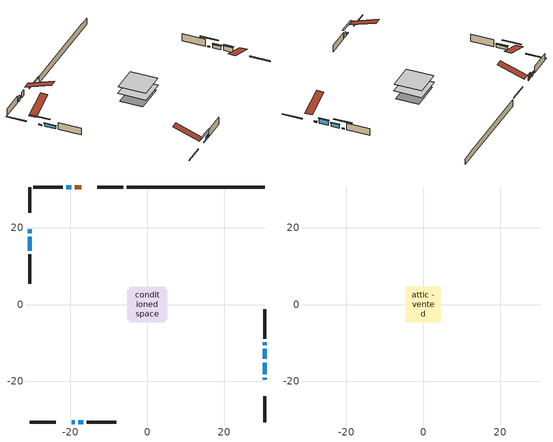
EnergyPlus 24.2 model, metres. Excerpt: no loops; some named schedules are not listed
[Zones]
conditioned space
 floor adiabatic (AdiabaticFloorConstruction): -4.66,-4.66 -4.66,4.66 4.66,4.66 4.66,-4.66 z0.71
 floor foundation (Slab1 construction): -5.18,-3.81 -5.18,3.81 5.18,3.81 5.18,-3.81 z-1.63
 wall outside (RimJoist1 construction): -6.29,30.61 -13.03,30.61 / -30.61,-30.61 -23.87,-30.61 / -30.61,30.61 -30.61,23.87 / 30.61,-30.61 30.61,-23.87 z0.71:1.01
 wall outside (AdiabaticWallConstruction 1): -17.25,30.61 -18.84,30.61 z0.71:2.74
 wall outside (AdiabaticWallConstruction): 30.61,-19.65 30.61,-19.09 z0.71:1.02; -19.65,-30.61 -18.94,-30.61 / -30.61,19.65 -30.61,18.59 / 30.61,-10.57 30.61,-9.86 z0.71:1; 30.61,-18.16 30.61,-15.11 z0.71:2.44; 30.61,-14.18 30.61,-11.49 z0.71:1.93; -19.77,30.61 -21.06,30.61 / -18.02,-30.61 -16.73,-30.61 z0.71:1.76; -30.61,17.67 -30.61,14.05 z0.71:1.7
 wall outside (Wall1 construction): -21.98,30.61 -29.68,30.61 / -15.8,-30.61 -8.11,-30.61 / -30.61,13.13 -30.61,5.43 / 30.61,-8.93 30.61,-1.24 z0.71:3.15
 wall foundation (FoundationWall1 construction): -5.36,30.61,-1.63 -5.36,30.61,0.71 27.01,30.61,0.71 27.01,30.61,0.51 30.61,30.61,0.51 30.61,30.61,-1.63
 window (WindowConstruction 5): 30.61,-19.65 30.61,-19.09 z0.71:1.01
 window (WindowConstruction 7): -19.65,-30.61 -18.95,-30.61 z0.71:1
 window (WindowConstruction 8): -30.61,19.65 -30.61,18.6 z0.71:1
 window (WindowConstruction): 30.61,-18.16 30.61,-15.11 z0.71:2.44
 window (WindowConstruction 1): 30.61,-14.18 30.61,-11.49 z0.71:1.93
 window (WindowConstruction 2): -19.77,30.61 -21.05,30.61 z0.71:1.76
 window (WindowConstruction 3): -18.02,-30.61 -16.73,-30.61 z0.71:1.76
 window (WindowConstruction 4): -30.61,17.67 -30.61,14.06 z0.71:1.69
 window (WindowConstruction 6): 30.61,-10.56 30.61,-9.86 z0.71:1
 door (Door): -17.25,30.61 -18.84,30.61 z0.71:2.74
 ceiling adiabatic (AdiabaticFloorConstruction): 4.66,-4.66 4.66,4.66 -4.66,4.66 -4.66,-4.66 z0.71
attic - vented
 floor to conditioned space (Floor1 construction Reversed): -4.6,-4.6 -4.6,4.6 4.6,4.6 4.6,-4.6 z3.15
 roof outside (Roof1 construction): -16.32,30.61,3.15 -16.32,21.65,6.13 -13.96,21.65,6.13 -13.96,30.61,3.15; -20.58,-30.61,3.15 -20.58,-21.65,6.13 -22.94,-21.65,6.13 -22.94,-30.61,3.15; -30.61,20.58,3.15 -21.65,20.58,6.13 -21.65,22.94,6.13 -30.61,22.94,3.15; 30.61,-20.58,3.15 21.65,-20.58,6.13 21.65,-22.94,6.13 30.61,-22.94,3.15
shading: 30.61,-18.89 30.61,-19.85 31.02,-19.85 31.02,-18.89 z1.22; -16.24,-30.61 -22.36,-30.61 -22.36,-31.02 -16.24,-31.02 z3.71; -30.61,15.89 -30.61,22.36 -31.02,22.36 -31.02,15.89 z3.71; 30.61,-14.91 30.61,-18.36 31.02,-18.36 31.02,-14.91 z2.64; 30.61,-11.29 30.61,-14.38 31.02,-14.38 31.02,-11.29 z2.13; -21.26,30.61 -19.57,30.61 -19.57,31.02 -21.26,31.02 z1.96; -16.53,-30.61 -18.22,-30.61 -18.22,-31.02 -16.53,-31.02 z1.96; -30.61,13.85 -30.61,17.87 -31.02,17.87 -31.02,13.85 z1.9; 30.61,-7.15 30.61,-13.27 31.02,-13.27 31.02,-7.15 z3.71
[Building]
Building 1: Terrain=Suburbs
[Site:Location]
Saskatoon Intl AP_SK: Latitude {deg}=52.17; Longitude {deg}=-106.7; Time Zone {hr}=-6; Elevation {m}=504; Keep Site Location Information=Yes
[Site:GroundTemperature:Shallow]
-3.29371, -5.9198, -6.13011, -4.88389, 0.118965, 5.09852, 9.41553, 12.1502, 12.3826, 10.1583, 5.95142, 1.12462
[Site:WaterMainsTemperature]
Calculation Method=Schedule; Temperature Schedule=mains temperature schedule
[Material] Roughness=Rough; Thermal Absorptance=0.9
Name | Thickness {m} | Conductivity {W/m-K} | Density {kg/m3} | Specific Heat {J/kg-K} | Solar Absorptance | Visible Absorptance
asphalt or fiberglass shingles | 0.00635 | 0.162714 | 1121.4 | 1465.45 | 0.84 | 0.84
ceiling stud and cavity | 0.1397 | 0.105642 | 65.682 | 1177.47 | 0.7 | 0.7
concrete 4.0 in. | 0.1016 | 1.803125 | 2242.8 | 837.4 | 0.7 | 0.7
concrete 8.0 in. | 0.2032 | 1.803125 | 2242.8 | 837.4 | 0.7 | 0.7
door material | 0.04445 | 0.188738 | 512.64 | 1214.23 | 0.7 | 0.7
exterior vertical ins | 0.00159689 | 0.029427 | 32.04 | 1214.23 | 0.7 | 0.7
floor covering | 0.0127 | 0.0433444 | 54.468 | 1339.84 | 0.6 | 0.6
floor rigid ins; wall rigid ins | 0.512978 | 0.029427 | 32.04 | 1214.23 | 0.7 | 0.7
floor stud and cavity | 0.1397 | 1.75129 | 37.0049 | 1207.88 | 0.7 | 0.7
furniture material conditioned space 1 | 0.1524 | 0.115458 | 640.8 | 1214.23 | 0.6 | 0.6
gypsum board | 0.0127 | 0.160291 | 801 | 837.4 | 0.6 | 0.6
gypsum board 1 | 0.0127 | 0.160291 | 801 | 837.4 | 0.7 | 0.7
osb sheathing 0.5 in. | 0.0127 | 0.115458 | 512.64 | 1214.23 | 0.7 | 0.7
osb sheathing 0.75 in. | 0.01905 | 0.115458 | 512.64 | 1214.23 | 0.7 | 0.7
rim joist stud and cavity | 0.0508 | 0.153904 | 50.32683 | 1063.81 | 0.6 | 0.6
wall stud and cavity | 0.1397 | 0.110963 | 139.0536 | 1170.24 | 0.7 | 0.7
wall stud and cavity 1 | 0.0889 | 0.380278 | 52.3479 | 1209.89 | 0.7 | 0.7
wall stud and cavity 2 | 0.0889 | 0.391764 | 83.0341 | 1211.67 | 0.7 | 0.7
wood siding | 0.0254 | 0.102417 | 544.68 | 1172.36 | 0.4 | 0.4
wood siding 1; wood siding 2; wood siding 3 | 0.0254 | 0.102417 | 544.68 | 1172.36 | 0.7 | 0.7
[WindowMaterial:SimpleGlazingSystem]
Name | U-Factor {W/m2-K} | Solar Heat Gain Coefficient
WindowMaterial | 2.87534 | 0.71
WindowMaterial 1 | 2.89408 | 0.69
WindowMaterial 2 | 4.07794 | 0.69
WindowMaterial 3 | 3.27848 | 0.66
WindowMaterial 4 | 3.27961 | 0.65
WindowMaterial 5 | 4.66618 | 0.55
WindowMaterial 6 | 5.98064 | 0.53
[Construction]
AdiabaticFloorConstruction: floor stud and cavity, floor rigid ins, osb sheathing 0.75 in., floor covering
AdiabaticWallConstruction: wood siding 2, wall rigid ins, wall stud and cavity 1, gypsum board
AdiabaticWallConstruction 1: wood siding 3, wall rigid ins, wall stud and cavity 1, gypsum board
Door: door material
Floor1 construction Reversed: gypsum board, ceiling stud and cavity
FoundationWall1 construction: concrete 8.0 in., gypsum board 1
furniture construction conditioned space 1: furniture material conditioned space 1
PartitionWallConstruction: gypsum board, wall stud and cavity 2, gypsum board
RimJoist1 construction: wood siding 1, rim joist stud and cavity
Roof1 construction: asphalt or fiberglass shingles
Slab1 construction: concrete 4.0 in.
Wall1 construction: wood siding, osb sheathing 0.5 in., wall stud and cavity, gypsum board
WindowConstruction: WindowMaterial
WindowConstruction 1: WindowMaterial 1
WindowConstruction 2: WindowMaterial 2
WindowConstruction 3: WindowMaterial 3
WindowConstruction 4: WindowMaterial 4
WindowConstruction 5: WindowMaterial 5
WindowConstruction 6; WindowConstruction 7; WindowConstruction 8: WindowMaterial 6
[Zone] Multiplier=1; Part of Total Floor Area=Yes
Name | Volume {m3}
attic - vented | 40.9678
conditioned space | 415
[Space]
Name | Zone | Volume {m3}
attic - vented 1 | attic - vented | 40.9678
conditioned space 1 | conditioned space | 415
[ZoneInfiltration:EffectiveLeakageArea]
infil attic - vented 1: Zone or Space=attic - vented 1; Schedule=Always On Discrete; Effective Air Leakage Area {cm2}=2898.51; Stack Coefficient=0.000207584; Wind Coefficient=9.73458e-06
[ZoneMixing]
whole house fan mix: Zone or Space=attic - vented; Schedule=Always On Continuous; Design Flow Rate Calculation Method=Flow/Zone; Design Flow Rate {m3/s}=0; Source Zone or Space=conditioned space
[SurfaceProperty:ExposedFoundationPerimeter]
Slab1: Exposed Perimeter Calculation Method=TotalExposedPerimeter; Total Exposed Perimeter {m}=35.967
[InternalMass] Zone or ZoneList=conditioned space; Space or SpaceList=conditioned space 1
Name | Construction | Surface Area {m2}
furniture mass conditioned space 1 | furniture construction conditioned space 1 | 66.4
partition wall mass | PartitionWallConstruction | 166
[Lights]
interior lighting: Zone or ZoneList or Space or SpaceList=conditioned space 1; Schedule=interior lighting schedule; Design Level Calculation Method=LightingLevel; Lighting Level {W}=343.2; Return Air Fraction=0; Fraction Radiant=0.6; Fraction Visible=0.2; Fraction Replaceable=1
[People]
occupants: Zone or ZoneList or Space or SpaceList=conditioned space 1; Number of People Schedule=occupants schedule; Number of People Calculation Method=People; Number of People=3; Fraction Radiant=0.314171; Sensible Heat Fraction=0.56303; Activity Level Schedule=occupants activity schedule; Carbon Dioxide Generation Rate {m3/s-W}=0; Enable ASHRAE 55 Comfort Warnings=No; Mean Radiant Temperature Calculation Type=EnclosureAveraged
[ElectricEquipment] Zone or ZoneList or Space or SpaceList=conditioned space 1; Design Level Calculation Method=EquipmentLevel
Name | Schedule | Design Level {W} | Fraction Latent | Fraction Radiant | Fraction Lost
clothes dryer | clothes dryer schedule | 140.772 | 0.015 | 0.081 | 0.85
clothes washer | clothes washer schedule | 32.1985 | 0.03 | 0.162 | 0.7
cooking range | cooking range schedule | 215.147 | 0.08 | 0.432 | 0.2
dishwasher | dishwasher schedule | 66.8632 | 0.3 | 0.18 | 0.4
fridge | fridge schedule | 72.9452 | 0 | 0.6 | 0
mech vent house fan | mech vent house fan schedule | 15.3 | 0 | 0 | 1
mech vent house fan cfis | mech vent house fan cfis schedule | 0 | 0 | 0 | 0
misc plug loads | misc plug loads schedule | 494.7 | 0.045 | 0.513 | 0.1
whole house fan | Always On Discrete | 0 | 0 | 0 | 1
[OtherEquipment] Zone or ZoneList or Space or SpaceList=conditioned space 1; Design Level Calculation Method=EquipmentLevel
Name | Fuel Type | Schedule | Design Level {W} | Fraction Latent | Fraction Radiant | Fraction Lost
clothes dryer 1 | Electricity | clothes dryer schedule | 0 | 0.015 | 0.081 | 0.85
cooking range 1 | Electricity | cooking range schedule | 0 | 0.08 | 0.432 | 0.2
general water use latent | None | general water use schedule | 62.594 | 1 | 0 | 0
general water use sensible | None | general water use schedule | -61.6891 | 0 | 0.6 | 0
mech vent house fan latent load | None | Always On Discrete | 0 | 1 | 0 | 0
mech vent house fan sensible load | None | Always On Discrete | 0 | 0 | 0 | 0
water heater energy adjustment1 | NaturalGas | Always On Discrete | 0.01 | 0 | 0 | 1
[ZoneInfiltration:DesignFlowRate] Zone or ZoneList or Space or SpaceList=conditioned space 1; Schedule=Always On Discrete; Design Flow Rate Calculation Method=Flow/Zone; Design Flow Rate {m3/s}=0
infil flow; natural vent flow; whole house fan flow
[AvailabilityManager:Scheduled]
central ac and furnace airloop Availability Manager: Schedule=Always On Discrete
[Foundation:Kiva]
Foundation Kiva 1: Initial Indoor Air Temperature {C}=21; Wall Height Above Grade {m}=0.710001; Wall Depth Below Slab {m}=0.2032; Custom Block Material Name 1=exterior vertical ins; Custom Block Depth 1 {m}=2.34001; Custom Block X Position 1 {m}=0.2159; Custom Block Z Position 1 {m}=0
[Foundation:Kiva:Settings]
Soil Conductivity {W/m-K}=0.849921; Soil Density {kg/m3}=1842.3; Soil Specific Heat {J/kg-K}=418.7; Ground Solar Absorptivity=0.9; Ground Thermal Absorptivity=0.9; Ground Surface Roughness {m}=0.03; Far-Field Width {m}=40; Deep-Ground Boundary Condition=ZeroFlux; Deep-Ground Depth {m}=40; Minimum Cell Dimension {m}=0.2; Maximum Cell Growth Coefficient=3; Simulation Timestep=Timestep
[Exterior:Lights]
exterior lighting: Schedule=exterior lighting schedule; Design Level {W}=75.6
[EnergyManagementSystem:GlobalVariable]
central_ac_and_furnace_airloop_Fan_RTF
infil_program_Qfan
infil_program_Qinf
natural_vent_program_Qnv
natural_vent_program_Qwhf
[EnergyManagementSystem:Sensor]
Name | Output:Variable or Output:Meter Index Key | Output:Variable or Output:Meter
airflow_gain | infil flow | Infiltration Sensible Heat Gain Energy
airflow_gain_1 | natural vent flow | Infiltration Sensible Heat Gain Energy
airflow_gain_2 | whole house fan flow | Infiltration Sensible Heat Gain Energy
airflow_loss | infil flow | Infiltration Sensible Heat Loss Energy
airflow_loss_1 | natural vent flow | Infiltration Sensible Heat Loss Energy
airflow_loss_2 | whole house fan flow | Infiltration Sensible Heat Loss Energy
clg_load_cond |  | Cooling:EnergyTransfer:Zone:CONDITIONED SPACE
clg_sp_s; clg_sp_s_1 | cooling setpoint | Schedule Value
clothes_dryer_exhaust_0_sch_s | clothes dryer exhaust 0 schedule | Schedule Value
cool_season | cooling season schedule | Schedule Value
htg_load_cond |  | Heating:EnergyTransfer:Zone:CONDITIONED SPACE
htg_sp_s; htg_sp_s_1 | heating setpoint | Schedule Value
ig_ee_conv | clothes dryer | Electric Equipment Convective Heating Energy
ig_ee_conv_2 | cooking range | Electric Equipment Convective Heating Energy
ig_ee_conv_4 | fridge | Electric Equipment Convective Heating Energy
ig_ee_conv_5 | misc plug loads | Electric Equipment Convective Heating Energy
ig_ee_conv_6 | whole house fan | Electric Equipment Convective Heating Energy
ig_ee_rad | clothes dryer | Electric Equipment Radiant Heating Energy
ig_ee_rad_2 | cooking range | Electric Equipment Radiant Heating Energy
ig_ee_rad_4 | fridge | Electric Equipment Radiant Heating Energy
ig_ee_rad_5 | misc plug loads | Electric Equipment Radiant Heating Energy
ig_ee_rad_6 | whole house fan | Electric Equipment Radiant Heating Energy
ig_lgt_conv | interior lighting | Lights Convective Heating Energy
ig_lgt_rad | interior lighting | Lights Radiant Heating Energy
ig_lgt_vis | interior lighting | Lights Visible Radiation Heating Energy
ig_oe_conv | clothes dryer 1 | Other Equipment Convective Heating Energy
ig_oe_conv_1 | cooking range 1 | Other Equipment Convective Heating Energy
ig_oe_conv_2 | general water use latent | Other Equipment Convective Heating Energy
ig_oe_conv_3 | general water use sensible | Other Equipment Convective Heating Energy
ig_oe_conv_4 | water heater energy adjustment1 | Other Equipment Convective Heating Energy
ig_oe_rad | clothes dryer 1 | Other Equipment Radiant Heating Energy
ig_oe_rad_1 | cooking range 1 | Other Equipment Radiant Heating Energy
ig_oe_rad_2 | general water use latent | Other Equipment Radiant Heating Energy
ig_oe_rad_3 | general water use sensible | Other Equipment Radiant Heating Energy
ig_oe_rad_4 | water heater energy adjustment1 | Other Equipment Radiant Heating Energy
ig_ppl_conv | occupants | People Convective Heating Energy
ig_ppl_rad | occupants | People Radiant Heating Energy
im_conv | furniture mass conditioned space 1 | Surface Inside Face Convection Heat Gain Energy
im_conv_1 | partition wall mass | Surface Inside Face Convection Heat Gain Energy
im_ig | furniture mass conditioned space 1 | Surface Inside Face Internal Gains Radiation Heat Gain Energy
im_ig_1 | partition wall mass | Surface Inside Face Internal Gains Radiation Heat Gain Energy
im_lgt | furniture mass conditioned space 1 | Surface Inside Face Lights Radiation Heat Gain Energy
im_lgt_1 | partition wall mass | Surface Inside Face Lights Radiation Heat Gain Energy
im_sol | furniture mass conditioned space 1 | Surface Inside Face Solar Radiation Heat Gain Energy
im_sol_1 | partition wall mass | Surface Inside Face Solar Radiation Heat Gain Energy
im_surf | furniture mass conditioned space 1 | Surface Inside Face Net Surface Thermal Radiation Heat Gain Energy
im_surf_1 | partition wall mass | Surface Inside Face Net Surface Thermal Radiation Heat Gain Energy
mv_conv | mech vent house fan | Electric Equipment Convective Heating Energy
mv_conv_1 | mech vent house fan cfis | Electric Equipment Convective Heating Energy
mv_conv_2 | mech vent house fan latent load | Other Equipment Convective Heating Energy
mv_conv_3 | mech vent house fan sensible load | Other Equipment Convective Heating Energy
mv_rad | mech vent house fan | Electric Equipment Radiant Heating Energy
mv_rad_1 | mech vent house fan cfis | Electric Equipment Radiant Heating Energy
mv_rad_2 | mech vent house fan latent load | Other Equipment Radiant Heating Energy
mv_rad_3 | mech vent house fan sensible load | Other Equipment Radiant Heating Energy
natural_vent_s | natural vent schedule | Schedule Value
out_pb_s |  | Site Outdoor Air Barometric Pressure
out_wt_s |  | Site Outdoor Air Humidity Ratio
site_vw_s |  | Site Wind Speed
ss_back_out | Window1 | Surface Window Shortwave from Zone Back Out Window Heat Transfer Rate
ss_back_out_1 | Window11 | Surface Window Shortwave from Zone Back Out Window Heat Transfer Rate
ss_back_out_2 | Window13 | Surface Window Shortwave from Zone Back Out Window Heat Transfer Rate
ss_back_out_3 | Window2 | Surface Window Shortwave from Zone Back Out Window Heat Transfer Rate
ss_back_out_4 | Window3 | Surface Window Shortwave from Zone Back Out Window Heat Transfer Rate
ss_back_out_5 | Window4 | Surface Window Shortwave from Zone Back Out Window Heat Transfer Rate
ss_back_out_6 | Window5 | Surface Window Shortwave from Zone Back Out Window Heat Transfer Rate
ss_back_out_7 | Window6 | Surface Window Shortwave from Zone Back Out Window Heat Transfer Rate
ss_back_out_8 | Window9 | Surface Window Shortwave from Zone Back Out Window Heat Transfer Rate
ss_conv | Door1 | Surface Inside Face Convection Heat Gain Energy
ss_conv_1 | Window1 | Surface Inside Face Convection Heat Gain Energy
ss_conv_2 | Window11 | Surface Inside Face Convection Heat Gain Energy
ss_conv_3 | Window13 | Surface Inside Face Convection Heat Gain Energy
ss_conv_4 | Window2 | Surface Inside Face Convection Heat Gain Energy
ss_conv_5 | Window3 | Surface Inside Face Convection Heat Gain Energy
ss_conv_6 | Window4 | Surface Inside Face Convection Heat Gain Energy
ss_conv_7 | Window5 | Surface Inside Face Convection Heat Gain Energy
ss_conv_8 | Window6 | Surface Inside Face Convection Heat Gain Energy
ss_conv_9 | Window9 | Surface Inside Face Convection Heat Gain Energy
ss_ig | Door1 | Surface Inside Face Internal Gains Radiation Heat Gain Energy
ss_ig_1 | Window1 | Surface Inside Face Internal Gains Radiation Heat Gain Energy
ss_ig_2 | Window11 | Surface Inside Face Internal Gains Radiation Heat Gain Energy
ss_ig_3 | Window13 | Surface Inside Face Internal Gains Radiation Heat Gain Energy
ss_ig_4 | Window2 | Surface Inside Face Internal Gains Radiation Heat Gain Energy
ss_ig_5 | Window3 | Surface Inside Face Internal Gains Radiation Heat Gain Energy
ss_ig_6 | Window4 | Surface Inside Face Internal Gains Radiation Heat Gain Energy
ss_ig_7 | Window5 | Surface Inside Face Internal Gains Radiation Heat Gain Energy
ss_ig_8 | Window6 | Surface Inside Face Internal Gains Radiation Heat Gain Energy
ss_ig_9 | Window9 | Surface Inside Face Internal Gains Radiation Heat Gain Energy
ss_lgt | Door1 | Surface Inside Face Lights Radiation Heat Gain Energy
ss_sol | Door1 | Surface Inside Face Solar Radiation Heat Gain Energy
ss_surf | Door1 | Surface Inside Face Net Surface Thermal Radiation Heat Gain Energy
ss_surf_1 | Window1 | Surface Inside Face Net Surface Thermal Radiation Heat Gain Energy
ss_surf_2 | Window11 | Surface Inside Face Net Surface Thermal Radiation Heat Gain Energy
ss_surf_3 | Window13 | Surface Inside Face Net Surface Thermal Radiation Heat Gain Energy
ss_surf_4 | Window2 | Surface Inside Face Net Surface Thermal Radiation Heat Gain Energy
ss_surf_5 | Window3 | Surface Inside Face Net Surface Thermal Radiation Heat Gain Energy
ss_surf_6 | Window4 | Surface Inside Face Net Surface Thermal Radiation Heat Gain Energy
ss_surf_7 | Window5 | Surface Inside Face Net Surface Thermal Radiation Heat Gain Energy
ss_surf_8 | Window6 | Surface Inside Face Net Surface Thermal Radiation Heat Gain Energy
ss_surf_9 | Window9 | Surface Inside Face Net Surface Thermal Radiation Heat Gain Energy
ss_trans_in | Window1 | Surface Window Transmitted Solar Radiation Rate
ss_trans_in_1 | Window11 | Surface Window Transmitted Solar Radiation Rate
ss_trans_in_2 | Window13 | Surface Window Transmitted Solar Radiation Rate
ss_trans_in_3 | Window2 | Surface Window Transmitted Solar Radiation Rate
ss_trans_in_4 | Window3 | Surface Window Transmitted Solar Radiation Rate
ss_trans_in_5 | Window4 | Surface Window Transmitted Solar Radiation Rate
ss_trans_in_6 | Window5 | Surface Window Transmitted Solar Radiation Rate
ss_trans_in_7 | Window6 | Surface Window Transmitted Solar Radiation Rate
ss_trans_in_8 | Window9 | Surface Window Transmitted Solar Radiation Rate
ss_trans_out | Window1 | Surface Inside Face Initial Transmitted Diffuse Transmitted Out Window Solar Radiation Rate
ss_trans_out_1 | Window11 | Surface Inside Face Initial Transmitted Diffuse Transmitted Out Window Solar Radiation Rate
ss_trans_out_2 | Window13 | Surface Inside Face Initial Transmitted Diffuse Transmitted Out Window Solar Radiation Rate
ss_trans_out_3 | Window2 | Surface Inside Face Initial Transmitted Diffuse Transmitted Out Window Solar Radiation Rate
ss_trans_out_4 | Window3 | Surface Inside Face Initial Transmitted Diffuse Transmitted Out Window Solar Radiation Rate
ss_trans_out_5 | Window4 | Surface Inside Face Initial Transmitted Diffuse Transmitted Out Window Solar Radiation Rate
ss_trans_out_6 | Window5 | Surface Inside Face Initial Transmitted Diffuse Transmitted Out Window Solar Radiation Rate
ss_trans_out_7 | Window6 | Surface Inside Face Initial Transmitted Diffuse Transmitted Out Window Solar Radiation Rate
ss_trans_out_8 | Window9 | Surface Inside Face Initial Transmitted Diffuse Transmitted Out Window Solar Radiation Rate
s_conv | Floor1 | Surface Inside Face Convection Heat Gain Energy
s_conv_1 | FoundationWall1 | Surface Inside Face Convection Heat Gain Energy
s_conv_10 | Wall1:180 | Surface Inside Face Convection Heat Gain Energy
s_conv_11 | Wall1:270 | Surface Inside Face Convection Heat Gain Energy
s_conv_12 | Wall1:90 | Surface Inside Face Convection Heat Gain Energy
s_conv_2 | inferred conditioned ceiling | Surface Inside Face Convection Heat Gain Energy
s_conv_3 | inferred conditioned floor | Surface Inside Face Convection Heat Gain Energy
s_conv_4 | RimJoist1:0 | Surface Inside Face Convection Heat Gain Energy
s_conv_5 | RimJoist1:180 | Surface Inside Face Convection Heat Gain Energy
s_conv_6 | RimJoist1:270 | Surface Inside Face Convection Heat Gain Energy
s_conv_7 | RimJoist1:90 | Surface Inside Face Convection Heat Gain Energy
s_conv_8 | Slab1 | Surface Inside Face Convection Heat Gain Energy
s_conv_9 | Wall1:0 | Surface Inside Face Convection Heat Gain Energy
s_ig | Floor1 | Surface Inside Face Internal Gains Radiation Heat Gain Energy
s_ig_1 | FoundationWall1 | Surface Inside Face Internal Gains Radiation Heat Gain Energy
s_ig_10 | Wall1:180 | Surface Inside Face Internal Gains Radiation Heat Gain Energy
s_ig_11 | Wall1:270 | Surface Inside Face Internal Gains Radiation Heat Gain Energy
s_ig_12 | Wall1:90 | Surface Inside Face Internal Gains Radiation Heat Gain Energy
s_ig_2 | inferred conditioned ceiling | Surface Inside Face Internal Gains Radiation Heat Gain Energy
s_ig_3 | inferred conditioned floor | Surface Inside Face Internal Gains Radiation Heat Gain Energy
s_ig_4 | RimJoist1:0 | Surface Inside Face Internal Gains Radiation Heat Gain Energy
s_ig_5 | RimJoist1:180 | Surface Inside Face Internal Gains Radiation Heat Gain Energy
s_ig_6 | RimJoist1:270 | Surface Inside Face Internal Gains Radiation Heat Gain Energy
s_ig_7 | RimJoist1:90 | Surface Inside Face Internal Gains Radiation Heat Gain Energy
s_ig_8 | Slab1 | Surface Inside Face Internal Gains Radiation Heat Gain Energy
s_ig_9 | Wall1:0 | Surface Inside Face Internal Gains Radiation Heat Gain Energy
s_lgt | Floor1 | Surface Inside Face Lights Radiation Heat Gain Energy
s_lgt_1 | FoundationWall1 | Surface Inside Face Lights Radiation Heat Gain Energy
s_lgt_10 | Wall1:180 | Surface Inside Face Lights Radiation Heat Gain Energy
s_lgt_11 | Wall1:270 | Surface Inside Face Lights Radiation Heat Gain Energy
s_lgt_12 | Wall1:90 | Surface Inside Face Lights Radiation Heat Gain Energy
s_lgt_2 | inferred conditioned ceiling | Surface Inside Face Lights Radiation Heat Gain Energy
s_lgt_3 | inferred conditioned floor | Surface Inside Face Lights Radiation Heat Gain Energy
s_lgt_4 | RimJoist1:0 | Surface Inside Face Lights Radiation Heat Gain Energy
s_lgt_5 | RimJoist1:180 | Surface Inside Face Lights Radiation Heat Gain Energy
s_lgt_6 | RimJoist1:270 | Surface Inside Face Lights Radiation Heat Gain Energy
s_lgt_7 | RimJoist1:90 | Surface Inside Face Lights Radiation Heat Gain Energy
s_lgt_8 | Slab1 | Surface Inside Face Lights Radiation Heat Gain Energy
s_lgt_9 | Wall1:0 | Surface Inside Face Lights Radiation Heat Gain Energy
s_sol | Floor1 | Surface Inside Face Solar Radiation Heat Gain Energy
s_sol_1 | FoundationWall1 | Surface Inside Face Solar Radiation Heat Gain Energy
s_sol_10 | Wall1:180 | Surface Inside Face Solar Radiation Heat Gain Energy
s_sol_11 | Wall1:270 | Surface Inside Face Solar Radiation Heat Gain Energy
s_sol_12 | Wall1:90 | Surface Inside Face Solar Radiation Heat Gain Energy
s_sol_2 | inferred conditioned ceiling | Surface Inside Face Solar Radiation Heat Gain Energy
s_sol_3 | inferred conditioned floor | Surface Inside Face Solar Radiation Heat Gain Energy
s_sol_4 | RimJoist1:0 | Surface Inside Face Solar Radiation Heat Gain Energy
s_sol_5 | RimJoist1:180 | Surface Inside Face Solar Radiation Heat Gain Energy
s_sol_6 | RimJoist1:270 | Surface Inside Face Solar Radiation Heat Gain Energy
s_sol_7 | RimJoist1:90 | Surface Inside Face Solar Radiation Heat Gain Energy
s_sol_8 | Slab1 | Surface Inside Face Solar Radiation Heat Gain Energy
s_sol_9 | Wall1:0 | Surface Inside Face Solar Radiation Heat Gain Energy
s_surf | Floor1 | Surface Inside Face Net Surface Thermal Radiation Heat Gain Energy
s_surf_1 | FoundationWall1 | Surface Inside Face Net Surface Thermal Radiation Heat Gain Energy
s_surf_10 | Wall1:180 | Surface Inside Face Net Surface Thermal Radiation Heat Gain Energy
s_surf_11 | Wall1:270 | Surface Inside Face Net Surface Thermal Radiation Heat Gain Energy
s_surf_12 | Wall1:90 | Surface Inside Face Net Surface Thermal Radiation Heat Gain Energy
s_surf_2 | inferred conditioned ceiling | Surface Inside Face Net Surface Thermal Radiation Heat Gain Energy
s_surf_3 | inferred conditioned floor | Surface Inside Face Net Surface Thermal Radiation Heat Gain Energy
s_surf_4 | RimJoist1:0 | Surface Inside Face Net Surface Thermal Radiation Heat Gain Energy
s_surf_5 | RimJoist1:180 | Surface Inside Face Net Surface Thermal Radiation Heat Gain Energy
s_surf_6 | RimJoist1:270 | Surface Inside Face Net Surface Thermal Radiation Heat Gain Energy
s_surf_7 | RimJoist1:90 | Surface Inside Face Net Surface Thermal Radiation Heat Gain Energy
s_surf_8 | Slab1 | Surface Inside Face Net Surface Thermal Radiation Heat Gain Energy
s_surf_9 | Wall1:0 | Surface Inside Face Net Surface Thermal Radiation Heat Gain Energy
